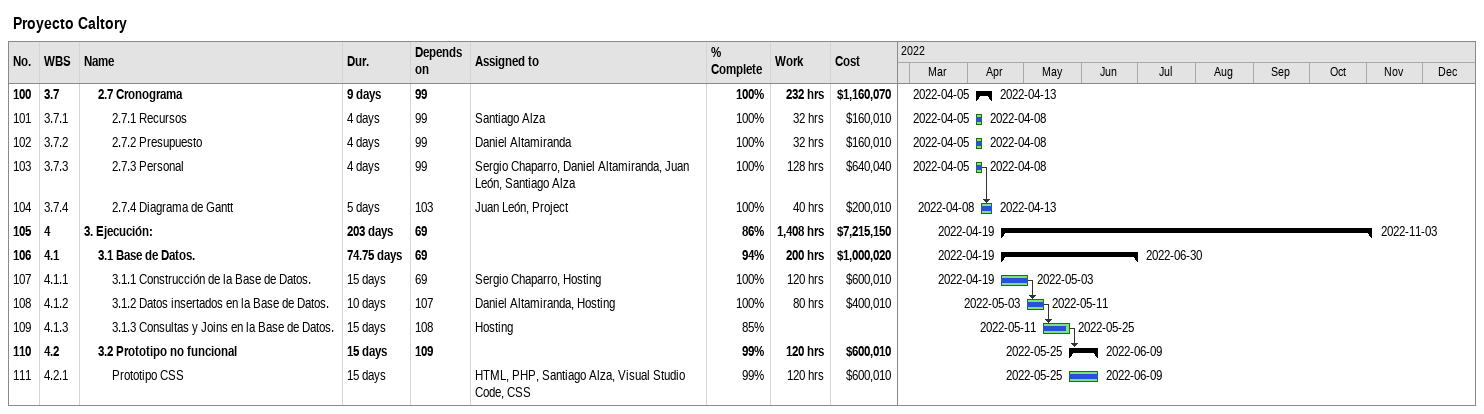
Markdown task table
Proyecto Caltory

| ID | WBS | Task | Duration | Start | Finish | Predecessors | Resources | % complete | Work (h) | Cost ($) |
|---|---|---|---|---|---|---|---|---|---|---|
| 100 | 3.7 | **2.7 Cronograma** | 9d | 2022-04-05 | 2022-04-13 | 99 |  | 100 | 232 | 1160070 |
| 101 | 3.7.1 | 2.7.1 Recursos | 4d | 2022-04-05 | 2022-04-08 | 99 | Santiago Alza | 100 | 32 | 160010 |
| 102 | 3.7.2 | 2.7.2 Presupuesto | 4d | 2022-04-05 | 2022-04-08 | 99 | Daniel Altamiranda | 100 | 32 | 160010 |
| 103 | 3.7.3 | 2.7.3 Personal | 4d | 2022-04-05 | 2022-04-08 | 99 | Sergio Chaparro, Daniel Altamiranda, Juan León, Santiago Alza | 100 | 128 | 640040 |
| 104 | 3.7.4 | 2.7.4 Diagrama de Gantt | 5d | 2022-04-08 | 2022-04-13 | 103 | Juan León, Project | 100 | 40 | 200010 |
| 105 | 4 | **3. Ejecución:** | 203d | 2022-04-19 | 2022-11-03 | 69 |  | 86 | 1408 | 7215150 |
| 106 | 4.1 | **3.1 Base de Datos.** | 74.75d | 2022-04-19 | 2022-06-30 | 69 |  | 94 | 200 | 1000020 |
| 107 | 4.1.1 | 3.1.1 Construcción de la Base de Datos. | 15d | 2022-04-19 | 2022-05-03 | 69 | Sergio Chaparro, Hosting | 100 | 120 | 600010 |
| 108 | 4.1.2 | 3.1.2 Datos insertados en la Base de Datos. | 10d | 2022-05-03 | 2022-05-11 | 107 | Daniel Altamiranda, Hosting | 100 | 80 | 400010 |
| 109 | 4.1.3 | 3.1.3 Consultas y Joins en la Base de Datos. | 15d | 2022-05-11 | 2022-05-25 | 108 | Hosting | 85 |  |  |
| 110 | 4.2 | **3.2 Prototipo no funcional** | 15d | 2022-05-25 | 2022-06-09 | 109 |  | 99 | 120 | 600010 |
| 111 | 4.2.1 | Prototipo CSS | 15d | 2022-05-25 | 2022-06-09 |  | HTML, PHP, Santiago Alza, Visual Studio Code, CSS | 99 | 120 | 600010 |
